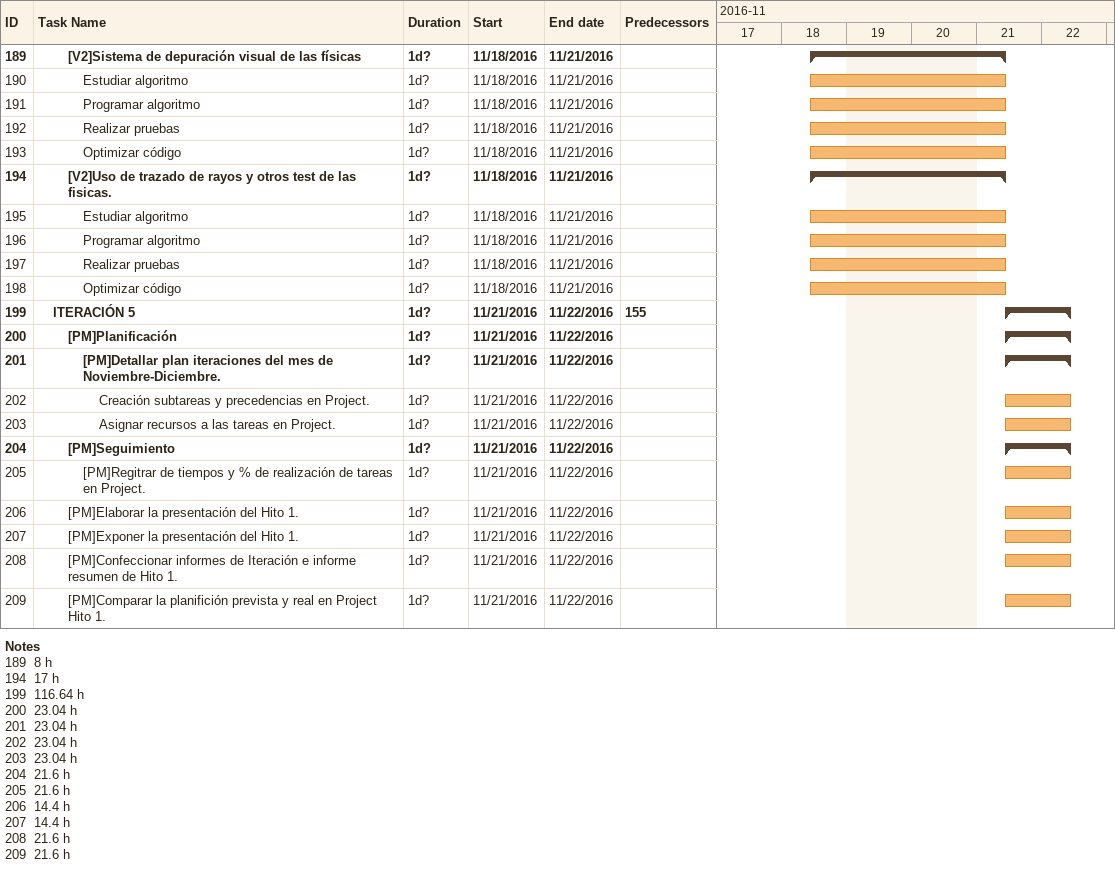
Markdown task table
| ID | Level | Task | Duration | Start | Finish | Predecessors |
|---|---|---|---|---|---|---|
| 189 | 3 | **[V2]Sistema de depuración visual de las físicas** | 1d? | 2016-11-18 | 2016-11-21 |  |
| 190 | 4 | Estudiar algoritmo | 1d? | 2016-11-18 | 2016-11-21 |  |
| 191 | 4 | Programar algoritmo | 1d? | 2016-11-18 | 2016-11-21 |  |
| 192 | 4 | Realizar pruebas | 1d? | 2016-11-18 | 2016-11-21 |  |
| 193 | 4 | Optimizar código | 1d? | 2016-11-18 | 2016-11-21 |  |
| 194 | 3 | **[V2]Uso de trazado de rayos y otros test de las fisicas.** | 1d? | 2016-11-18 | 2016-11-21 |  |
| 195 | 4 | Estudiar algoritmo | 1d? | 2016-11-18 | 2016-11-21 |  |
| 196 | 4 | Programar algoritmo | 1d? | 2016-11-18 | 2016-11-21 |  |
| 197 | 4 | Realizar pruebas | 1d? | 2016-11-18 | 2016-11-21 |  |
| 198 | 4 | Optimizar código | 1d? | 2016-11-18 | 2016-11-21 |  |
| 199 | 2 | **ITERACIÓN 5** | 1d? | 2016-11-21 | 2016-11-22 | 155 |
| 200 | 3 | **[PM]Planificación** | 1d? | 2016-11-21 | 2016-11-22 |  |
| 201 | 4 | **[PM]Detallar plan iteraciones del mes de Noviembre-Diciembre.** | 1d? | 2016-11-21 | 2016-11-22 |  |
| 202 | 5 | Creación subtareas y precedencias en Project. | 1d? | 2016-11-21 | 2016-11-22 |  |
| 203 | 5 | Asignar recursos a las tareas en Project. | 1d? | 2016-11-21 | 2016-11-22 |  |
| 204 | 3 | **[PM]Seguimiento** | 1d? | 2016-11-21 | 2016-11-22 |  |
| 205 | 4 | [PM]Regitrar de tiempos y % de realización de tareas en Project. | 1d? | 2016-11-21 | 2016-11-22 |  |
| 206 | 3 | [PM]Elaborar la presentación del Hito 1. | 1d? | 2016-11-21 | 2016-11-22 |  |
| 207 | 3 | [PM]Exponer la presentación del Hito 1. | 1d? | 2016-11-21 | 2016-11-22 |  |
| 208 | 3 | [PM]Confeccionar informes de Iteración e informe resumen de Hito 1. | 1d? | 2016-11-21 | 2016-11-22 |  |
| 209 | 3 | [PM]Comparar la planifición prevista y real en Project Hito 1. | 1d? | 2016-11-21 | 2016-11-22 |  |

Notes
- 189: 8 h
- 194: 17 h
- 199: 116.64 h
- 200: 23.04 h
- 201: 23.04 h
- 202: 23.04 h
- 203: 23.04 h
- 204: 21.6 h
- 205: 21.6 h
- 206: 14.4 h
- 207: 14.4 h
- 208: 21.6 h
- 209: 21.6 h
